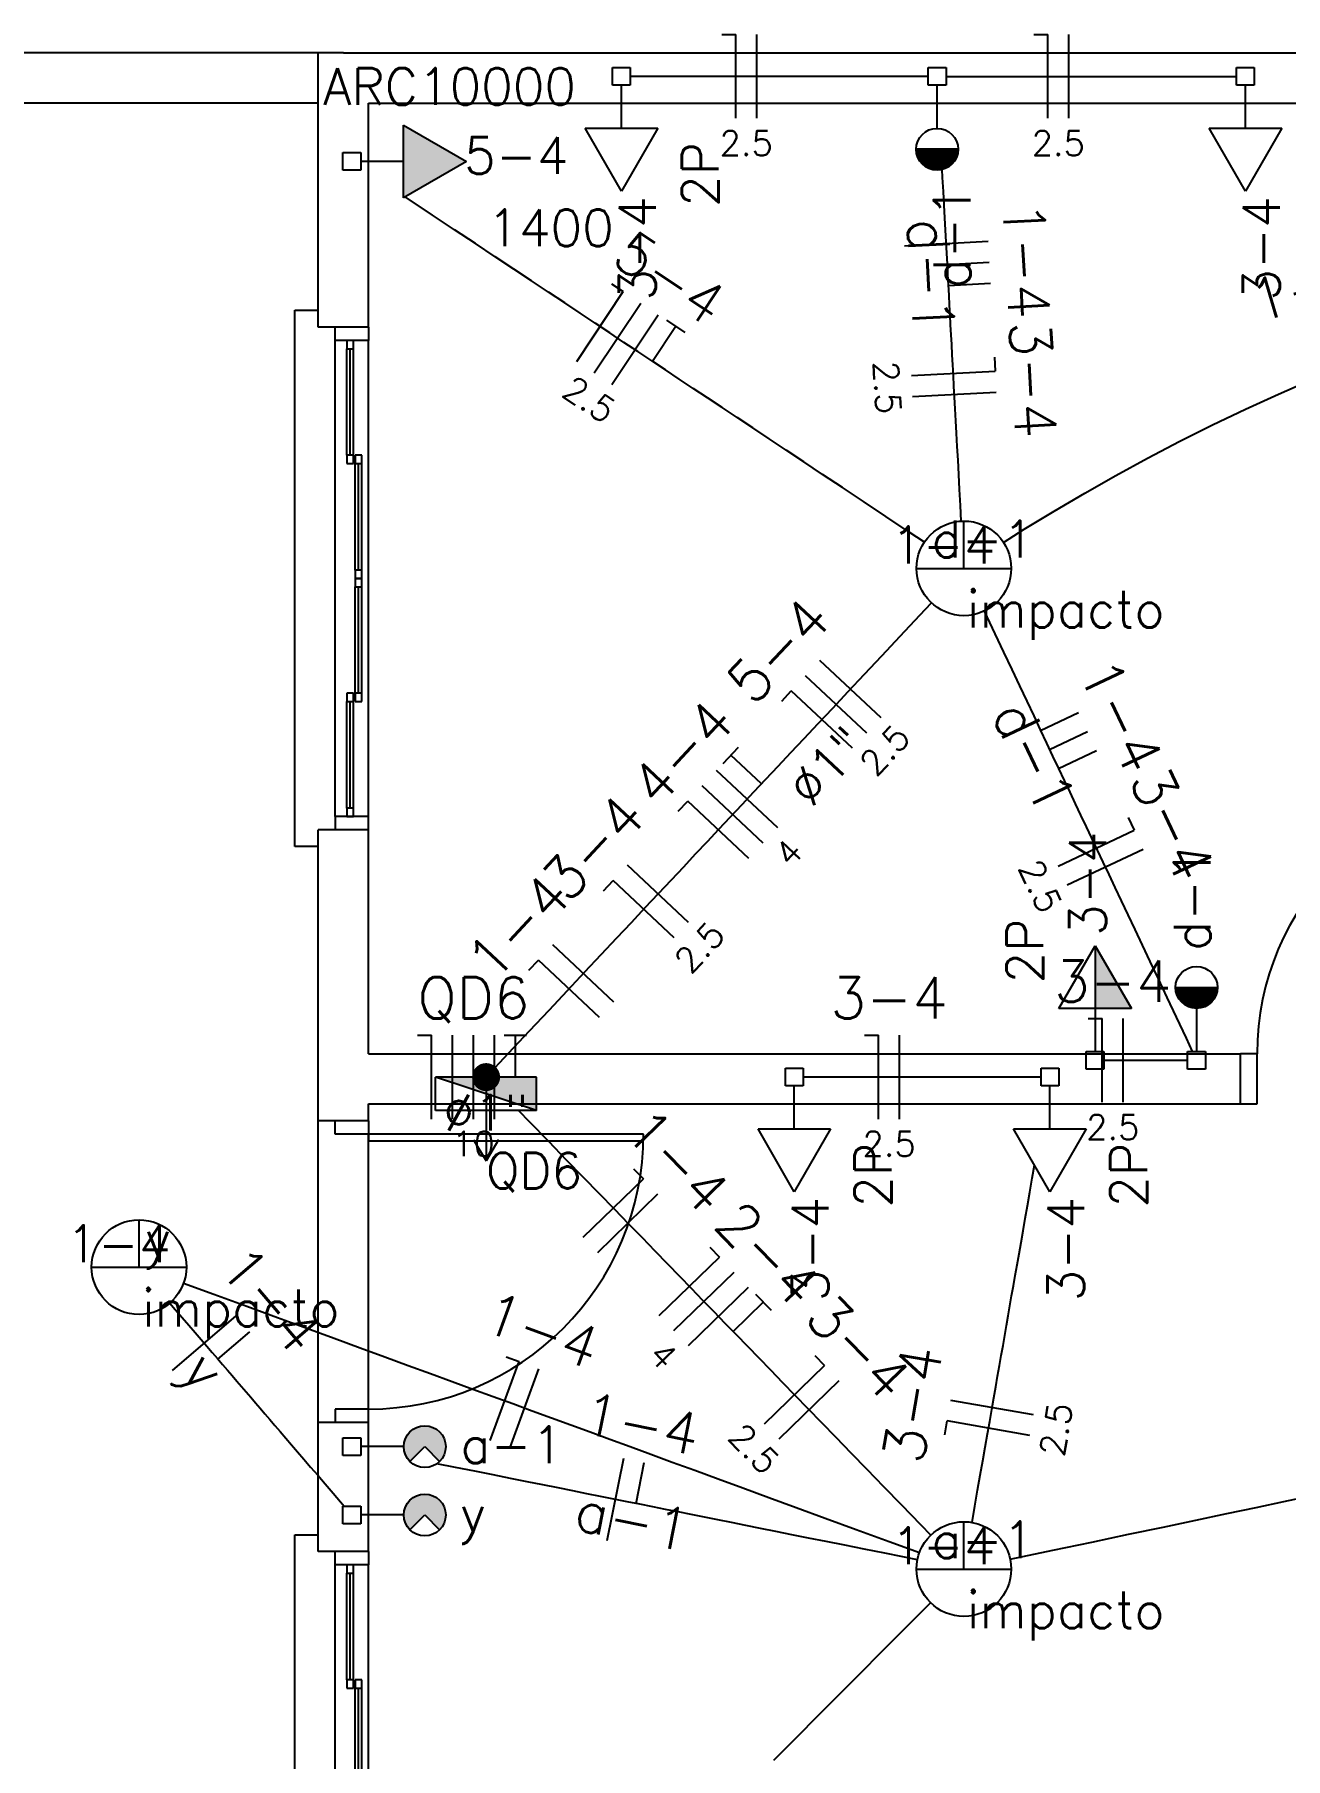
# Model space of a CAD drawing. Extents: x 241 to 398, y 106 to 179.
# Drawn here: x 365.84 to 369.57, y 133.55 to 138.69 of the extents above; entities that cross this region are included whole.
import ezdxf
from ezdxf.enums import TextEntityAlignment as Align

# ---------------------------------------------------------------- set-up
doc = ezdxf.new("R2010")
doc.units = 0
for name, color, linetype in [('ALVVISTA', 8, 'CONTINUOUS'), ('EL-CONDUTOS', 4, 'CONTINUOUS'), ('EL-FIOS', 9, 'CONTINUOUS'), ('EL-PONTOS', 9, 'CONTINUOUS'), ('EL-TEXTOS_CONDUTOS', 7, 'CONTINUOUS'), ('EL-TEXTOS_FIOS', 7, 'CONTINUOUS'), ('EL-TEXTOS_PONTOS', 5, 'CONTINUOUS'), ('P-SIMBOL', 5, 'CONTINUOUS')]:
    doc.layers.add(name, color=color, linetype=linetype)
doc.styles.add('ARIAL', font='romans.shx')

msp = doc.modelspace()

# ---------------------------------------------------------------- hatches: boundary and pattern name
at = {"layer": 'P-SIMBOL'}
for points in [[(366.9441, 138.2011), (367.1316, 138.3094), (366.9441, 138.4176)], [(368.4727, 138.3454), (368.5352, 138.3454), (368.5352, 138.2829), (368.5256, 138.2834), (368.5086, 138.2889), (368.4981, 138.2948), (368.4901, 138.3019), (368.4821, 138.3124), (368.476, 138.3254), (368.4731, 138.3384), (368.4733, 138.3454)], [(368.5977, 138.3454), (368.5352, 138.3454), (368.5352, 138.2829), (368.5449, 138.2834), (368.5619, 138.2889), (368.5724, 138.2948), (368.5804, 138.3019), (368.5884, 138.3124), (368.5945, 138.3254), (368.5974, 138.3384), (368.5972, 138.3454)], [(369.006, 135.7824), (369.006, 135.9699), (369.1143, 135.7824)], [(369.2462, 135.8454), (369.3087, 135.8454), (369.3087, 135.7829), (369.299, 135.7834), (369.2821, 135.7889), (369.2716, 135.7949), (369.2636, 135.8019), (369.2556, 135.8124), (369.2494, 135.8254), (369.2466, 135.8384), (369.2467, 135.8454)], [(369.3712, 135.8454), (369.3087, 135.8454), (369.3087, 135.7829), (369.3184, 135.7834), (369.3353, 135.7889), (369.3458, 135.7949), (369.3538, 135.8019), (369.3618, 135.8124), (369.368, 135.8254), (369.3708, 135.8384), (369.3707, 135.8454)], [(367.3405, 135.478), (367.3405, 135.5779), (367.0396, 135.5779)], [(366.9627, 134.5188), (367.0067, 134.4749), (367.0067, 134.4748), (367.0067, 134.4745), (367.0511, 134.518), (367.0491, 134.5202), (367.0426, 134.5251), (367.0327, 134.531), (367.0247, 134.5344), (367.0146, 134.5362), (367.0002, 134.5364), (366.9862, 134.5334), (366.9752, 134.5288), (366.9626, 134.5186)], [(366.9632, 134.5195), (367.0072, 134.4755), (367.0077, 134.4755), (366.9642, 134.431), (366.9617, 134.433), (366.9566, 134.4395), (366.9512, 134.4495), (366.9476, 134.4575), (366.9456, 134.4675), (366.9456, 134.482), (366.9487, 134.496), (366.9532, 134.507)], [(366.9632, 134.5195), (367.0072, 134.4755), (367.0077, 134.4755), (366.9642, 134.431), (366.9617, 134.433), (366.9566, 134.4395), (366.9512, 134.4495), (366.9476, 134.4575), (366.9456, 134.4675), (366.9456, 134.482), (366.9487, 134.496), (366.9532, 134.507)], [(367.0512, 134.5195), (367.0072, 134.4755), (367.0507, 134.431), (367.0527, 134.433), (367.0576, 134.4395), (367.0637, 134.4495), (367.0667, 134.4575), (367.0686, 134.4675), (367.0686, 134.482), (367.0657, 134.496), (367.0612, 134.507)], [(367.0512, 134.5195), (367.0072, 134.4755), (367.0507, 134.431), (367.0527, 134.433), (367.0576, 134.4395), (367.0637, 134.4495), (367.0667, 134.4575), (367.0686, 134.4675), (367.0686, 134.482), (367.0657, 134.496), (367.0612, 134.507)], [(366.9627, 134.3151), (367.0067, 134.2711), (367.0067, 134.271), (367.0067, 134.2708), (367.0512, 134.3143), (367.0492, 134.3165), (367.0427, 134.3213), (367.0327, 134.3273), (367.0247, 134.3306), (367.0147, 134.3325), (367.0002, 134.3327), (366.9862, 134.3297), (366.9752, 134.325), (366.9627, 134.3149)], [(366.9632, 134.3157), (367.0072, 134.2717), (367.0077, 134.2717), (366.9642, 134.2272), (366.9617, 134.2292), (366.9567, 134.2357), (366.9512, 134.2457), (366.9477, 134.2537), (366.9457, 134.2637), (366.9457, 134.2782), (366.9487, 134.2922), (366.9532, 134.3032)], [(366.9632, 134.3157), (367.0072, 134.2717), (367.0077, 134.2717), (366.9642, 134.2272), (366.9617, 134.2292), (366.9567, 134.2357), (366.9512, 134.2457), (366.9477, 134.2537), (366.9457, 134.2637), (366.9457, 134.2782), (366.9487, 134.2922), (366.9532, 134.3032)], [(367.0512, 134.3157), (367.0072, 134.2717), (367.0507, 134.2272), (367.0527, 134.2292), (367.0577, 134.2357), (367.0637, 134.2457), (367.0667, 134.2537), (367.0687, 134.2637), (367.0687, 134.2782), (367.0657, 134.2922), (367.0612, 134.3032)], [(367.0512, 134.3157), (367.0072, 134.2717), (367.0507, 134.2272), (367.0527, 134.2292), (367.0577, 134.2357), (367.0637, 134.2457), (367.0667, 134.2537), (367.0687, 134.2637), (367.0687, 134.2782), (367.0657, 134.2922), (367.0612, 134.3032)]]:
    msp.add_hatch(color=256, dxfattribs=at).paths.add_polyline_path(points)

# ---------------------------------------------------------------- linework, layer by layer
at = {"layer": 'ALVVISTA'}
for p, q in [((366.7646, 138.6328), (365.4896, 138.6328)), ((366.6896, 137.8153), (366.6896, 138.6328)), ((366.7646, 138.6328), (370.4646, 138.6328)), ((366.6896, 138.4828), (365.4896, 138.4828)), ((366.8396, 138.4828), (370.3896, 138.4828)), ((366.8396, 137.8153), (366.8396, 138.4828)), ((366.6196, 136.2653), (366.6196, 137.8653)), ((366.6196, 137.8653), (366.6896, 137.8653)), ((366.8396, 137.8153), (366.6896, 137.8153)), ((366.7396, 137.7753), (366.7396, 137.8153)), ((366.7396, 136.3553), (366.7396, 137.7753)), ((366.8396, 137.7753), (366.7396, 137.7753)), ((366.7746, 137.7753), (366.7746, 137.7503)), ((366.7946, 137.7753), (366.7746, 137.7753)), ((366.7946, 137.7503), (366.7946, 137.7753)), ((366.8396, 137.8153), (366.8396, 137.7753)), ((366.8396, 136.3553), (366.8396, 137.7753)), ((366.7746, 137.4328), (366.7746, 137.7503)), ((366.7746, 137.7503), (366.7946, 137.7503)), ((366.7846, 137.4328), (366.7846, 137.7503)), ((366.7946, 137.4328), (366.7946, 137.7503)), ((366.7946, 137.4328), (366.7746, 137.4328)), ((366.7746, 137.4328), (366.7746, 137.4078)), ((366.7946, 137.4078), (366.7946, 137.4328)), ((366.7996, 137.4328), (366.7996, 137.4078)), ((366.8196, 137.4328), (366.7996, 137.4328)), ((366.8196, 137.4078), (366.8196, 137.4328)), ((366.7746, 137.4078), (366.7946, 137.4078)), ((366.7996, 137.0903), (366.7996, 137.4078)), ((366.7996, 137.4078), (366.8196, 137.4078)), ((366.8096, 137.0903), (366.8096, 137.4078)), ((366.8196, 137.0903), (366.8196, 137.4078)), ((366.8196, 137.0903), (366.7996, 137.0903)), ((366.7996, 137.0903), (366.7996, 137.0653)), ((366.7996, 137.0653), (366.7996, 137.0403)), ((366.8196, 137.0653), (366.7996, 137.0653)), ((366.7996, 137.0653), (366.8196, 137.0653)), ((366.8196, 137.0653), (366.8196, 137.0903)), ((366.8196, 137.0403), (366.8196, 137.0653)), ((366.7996, 136.7228), (366.7996, 137.0403)), ((366.7996, 137.0403), (366.8196, 137.0403)), ((366.8096, 136.7228), (366.8096, 137.0403)), ((366.8196, 136.7228), (366.8196, 137.0403)), ((366.7746, 136.7228), (366.7746, 136.6978)), ((366.7946, 136.7228), (366.7746, 136.7228)), ((366.7746, 136.3803), (366.7746, 136.6978)), ((366.7746, 136.6978), (366.7946, 136.6978)), ((366.7846, 136.3803), (366.7846, 136.6978)), ((366.7946, 136.6978), (366.7946, 136.7228)), ((366.7946, 136.3803), (366.7946, 136.6978)), ((366.8196, 136.7228), (366.7996, 136.7228)), ((366.7996, 136.7228), (366.7996, 136.6978)), ((366.7996, 136.6978), (366.8196, 136.6978)), ((366.8196, 136.6978), (366.8196, 136.7228)), ((366.8396, 136.3553), (366.7396, 136.3553)), ((366.7396, 136.3553), (366.7396, 136.3153)), ((366.7946, 136.3803), (366.7746, 136.3803)), ((366.7746, 136.3803), (366.7746, 136.3553)), ((366.7746, 136.3553), (366.7946, 136.3553)), ((366.7946, 136.3553), (366.7946, 136.3803)), ((366.8396, 136.3153), (366.8396, 136.3553)), ((366.6896, 135.5728), (366.6896, 136.3153)), ((366.8396, 136.3153), (366.6896, 136.3153)), ((366.8396, 135.6478), (366.8396, 136.3153)), ((366.6896, 136.2653), (366.6196, 136.2653)), ((366.8396, 135.6478), (369.4396, 135.6478)), ((369.4396, 135.4978), (369.4396, 135.6478)), ((369.4896, 135.6478), (369.4396, 135.6478)), ((369.4896, 135.4978), (369.4896, 135.6478)), ((366.6896, 135.4478), (366.6896, 135.5728)), ((366.8396, 135.4978), (369.4396, 135.4978)), ((366.8396, 135.4478), (366.8396, 135.4978)), ((369.4396, 135.4978), (369.4896, 135.4978)), ((366.6896, 134.5478), (366.6896, 135.4478)), ((366.8396, 135.4478), (366.6896, 135.4478)), ((366.6896, 135.4478), (366.6896, 135.4478)), ((366.7396, 135.4078), (366.7396, 135.4478)), ((366.8396, 135.4078), (366.7396, 135.4078)), ((366.8396, 135.4478), (366.8396, 135.4078)), ((367.6596, 135.4078), (366.8396, 135.4078)), ((366.8396, 134.5878), (366.8396, 135.4078)), ((366.8396, 135.4078), (366.8396, 135.3878)), ((367.6596, 135.3878), (367.6596, 135.4078)), ((366.8396, 135.3878), (367.6596, 135.3878)), ((366.8396, 134.5878), (366.7396, 134.5878)), ((366.7396, 134.5878), (366.7396, 134.5478)), ((366.8396, 134.5478), (366.8396, 134.5878)), ((366.6896, 134.1628), (366.6896, 134.5478)), ((366.8396, 134.5478), (366.6896, 134.5478)), ((366.6896, 134.5478), (366.6896, 134.5478)), ((366.8396, 134.1628), (366.8396, 134.5478)), ((366.6196, 132.6128), (366.6196, 134.2128)), ((366.6196, 134.2128), (366.6896, 134.2128)), ((366.8396, 134.1628), (366.6896, 134.1628)), ((366.7396, 134.1228), (366.7396, 134.1628)), ((366.7396, 132.7028), (366.7396, 134.1228)), ((366.8396, 134.1228), (366.7396, 134.1228)), ((366.7746, 134.1228), (366.7746, 134.0978)), ((366.7946, 134.1228), (366.7746, 134.1228)), ((366.7946, 134.0978), (366.7946, 134.1228)), ((366.8396, 134.1628), (366.8396, 134.1228)), ((366.8396, 132.7028), (366.8396, 134.1228)), ((366.7746, 133.7803), (366.7746, 134.0978)), ((366.7746, 134.0978), (366.7946, 134.0978)), ((366.7846, 133.7803), (366.7846, 134.0978)), ((366.7946, 133.7803), (366.7946, 134.0978)), ((366.7946, 133.7803), (366.7746, 133.7803)), ((366.7746, 133.7803), (366.7746, 133.7553)), ((366.7946, 133.7553), (366.7946, 133.7803)), ((366.7996, 133.7803), (366.7996, 133.7553)), ((366.8196, 133.7803), (366.7996, 133.7803)), ((366.8196, 133.7553), (366.8196, 133.7803)), ((366.7746, 133.7553), (366.7946, 133.7553)), ((366.7996, 133.4378), (366.7996, 133.7553)), ((366.7996, 133.7553), (366.8196, 133.7553)), ((366.8096, 133.4378), (366.8096, 133.7553)), ((366.8196, 133.4378), (366.8196, 133.7553))]:
    msp.add_line(p, q, dxfattribs=at)
for centre, radius, start, end in [((370.2896, 135.6478), 0.8, 90, 180), ((366.8396, 135.4078), 0.82, 270, 0)]:
    msp.add_arc(centre, radius, start, end, dxfattribs=at)
at = {"layer": 'EL-CONDUTOS'}
for p, q in [((367.19, 135.5779), (367.19, 135.3279)), ((367.19, 135.5779), (367.19, 135.5779)), ((367.1525, 135.3904), (367.19, 135.3279)), ((367.2275, 135.3904), (367.19, 135.3279))]:
    msp.add_line(p, q, dxfattribs=at)
at = {"layer": 'EL-CONDUTOS', "linetype": 'Continuous'}
for points in [[(368.5087, 138.5629), (368.4498, 138.5629), (368.4123, 138.5629), (368.3771, 138.5629), (368.3438, 138.5629), (368.3125, 138.5629), (368.2828, 138.5629), (368.2547, 138.5629), (368.2279, 138.5629), (368.2024, 138.5629), (368.1778, 138.5629), (368.1541, 138.5629), (368.1311, 138.5629), (368.1086, 138.5629), (368.0864, 138.5629), (368.0644, 138.5629), (368.0424, 138.5629), (368.0203, 138.5629), (367.9977, 138.5629), (367.9747, 138.5629), (367.951, 138.5629), (367.9265, 138.5629), (367.9009, 138.5629), (367.8741, 138.5629), (367.846, 138.5629), (367.8164, 138.5629), (367.785, 138.5629), (367.7518, 138.5629), (367.7165, 138.5629), (367.679, 138.5629), (367.6201, 138.5629)], [(368.5617, 138.5629), (368.6186, 138.5629), (368.6552, 138.5629), (368.6896, 138.5629), (368.7221, 138.5629), (368.7527, 138.5629), (368.7816, 138.5629), (368.8091, 138.5629), (368.8352, 138.5629), (368.8602, 138.5629), (368.8841, 138.5629), (368.9073, 138.5629), (368.9297, 138.5629), (368.9517, 138.5629), (368.9734, 138.5629), (368.9948, 138.5629), (369.0163, 138.5629), (369.0379, 138.5629), (369.0599, 138.5629), (369.0824, 138.5629), (369.1055, 138.5629), (369.1295, 138.5629), (369.1545, 138.5629), (369.1806, 138.5629), (369.208, 138.5629), (369.237, 138.5629), (369.2676, 138.5629), (369.3, 138.5629), (369.3345, 138.5629), (369.3711, 138.5629), (369.4279, 138.5629)], [(368.6073, 137.2364), (368.6047, 137.2829), (368.6021, 137.3304), (368.5997, 137.3755), (368.5974, 137.4185), (368.5951, 137.4593), (368.593, 137.4984), (368.591, 137.5357), (368.589, 137.5714), (368.5872, 137.6058), (368.5854, 137.6389), (368.5836, 137.6711), (368.5819, 137.7023), (368.5803, 137.7328), (368.5786, 137.7628), (368.577, 137.7924), (368.5754, 137.8218), (368.5738, 137.8512), (368.5722, 137.8807), (368.5706, 137.9105), (368.569, 137.9407), (368.5673, 137.9716), (368.5656, 138.0032), (368.5638, 138.0358), (368.562, 138.0696), (368.5601, 138.1046), (368.5581, 138.1411), (368.556, 138.1792), (368.5539, 138.2192), (368.5516, 138.261), (368.5502, 138.2847)], [(368.4973, 137.1736), (368.452, 137.2037), (368.3817, 137.2505), (368.3155, 137.2946), (368.2529, 137.3362), (368.1937, 137.3755), (368.1377, 137.4128), (368.0845, 137.4482), (368.0338, 137.4819), (367.9854, 137.5141), (367.9389, 137.545), (367.894, 137.5749), (367.8505, 137.6038), (367.808, 137.632), (367.7663, 137.6598), (367.7251, 137.6872), (367.684, 137.7145), (367.6428, 137.7419), (367.6011, 137.7696), (367.5588, 137.7978), (367.5154, 137.8267), (367.4707, 137.8564), (367.4244, 137.8872), (367.3762, 137.9193), (367.3258, 137.9528), (367.2729, 137.988), (367.2172, 138.025), (367.1584, 138.0641), (367.0962, 138.1055), (367.0303, 138.1493), (366.9486, 138.2037)], [(368.7332, 137.1726), (368.7951, 137.212), (368.8842, 137.2664), (368.9753, 137.32), (369.0683, 137.3727), (369.1629, 137.4242), (369.2589, 137.4744), (369.3561, 137.5232), (369.4543, 137.5702), (369.5532, 137.6154), (369.6527, 137.6585)], [(367.1901, 135.5779), (367.2567, 135.6489), (367.3193, 135.7155), (367.3779, 135.778), (367.433, 135.8367), (367.4848, 135.8919), (367.5336, 135.9439), (367.5797, 135.9929), (367.6233, 136.0394), (367.6648, 136.0836), (367.7045, 136.1258), (367.7425, 136.1663), (367.7793, 136.2055), (367.815, 136.2435), (367.85, 136.2809), (367.8846, 136.3177), (367.9191, 136.3544), (367.9537, 136.3912), (367.9887, 136.4285), (368.0244, 136.4665), (368.0611, 136.5056), (368.0991, 136.5461), (368.1387, 136.5882), (368.1801, 136.6323), (368.2237, 136.6787), (368.2696, 136.7277), (368.3183, 136.7796), (368.37, 136.8346), (368.425, 136.8932), (368.4836, 136.9555), (368.5182, 136.9924)], [(368.6753, 136.9677), (368.7074, 136.8998), (368.7333, 136.8451), (368.7576, 136.7935), (368.7806, 136.7449), (368.8024, 136.6988), (368.8231, 136.6552), (368.8427, 136.6136), (368.8615, 136.5739), (368.8795, 136.5357), (368.897, 136.4989), (368.9139, 136.4631), (368.9305, 136.428), (368.9468, 136.3935), (368.963, 136.3592), (368.9792, 136.3249), (368.9955, 136.2903), (369.0122, 136.2552), (369.0291, 136.2193), (369.0467, 136.1823), (369.0648, 136.1439), (369.0837, 136.1039), (369.1035, 136.062), (369.1243, 136.0181), (369.1462, 135.9717), (369.1694, 135.9226), (369.194, 135.8706), (369.2201, 135.8154), (369.2478, 135.7567), (369.2773, 135.6943), (369.2961, 135.6544)], [(369.2822, 135.6279), (369.2692, 135.6279), (369.2587, 135.6279), (369.2487, 135.6279), (369.2393, 135.6279), (369.2303, 135.6279), (369.2218, 135.6279), (369.2136, 135.6279), (369.2058, 135.6279), (369.1983, 135.6279), (369.1911, 135.6279), (369.1841, 135.6279), (369.1773, 135.6279), (369.1706, 135.6279), (369.164, 135.6279), (369.1574, 135.6279), (369.1508, 135.6279), (369.1442, 135.6279), (369.1375, 135.6279), (369.1307, 135.6279), (369.1237, 135.6279), (369.1165, 135.6279), (369.109, 135.6279), (369.1012, 135.6279), (369.0931, 135.6279), (369.0845, 135.6279), (369.0755, 135.6279), (369.0661, 135.6279), (369.0561, 135.6279), (369.0455, 135.6279), (369.0325, 135.6279)], [(368.845, 135.5779), (368.8024, 135.5779), (368.7721, 135.5779), (368.7435, 135.5779), (368.7166, 135.5779), (368.6912, 135.5779), (368.6672, 135.5779), (368.6445, 135.5779), (368.6228, 135.5779), (368.6021, 135.5779), (368.5822, 135.5779), (368.563, 135.5779), (368.5444, 135.5779), (368.5262, 135.5779), (368.5082, 135.5779), (368.4904, 135.5779), (368.4726, 135.5779), (368.4547, 135.5779), (368.4364, 135.5779), (368.4178, 135.5779), (368.3986, 135.5779), (368.3787, 135.5779), (368.358, 135.5779), (368.3364, 135.5779), (368.3136, 135.5779), (368.2896, 135.5779), (368.2642, 135.5779), (368.2373, 135.5779), (368.2087, 135.5779), (368.1784, 135.5779), (368.1357, 135.5779)], [(367.2871, 135.478), (367.3193, 135.4448), (367.376, 135.3864), (367.4293, 135.3314), (367.4796, 135.2796), (367.5271, 135.2308), (367.5719, 135.1845), (367.6145, 135.1407), (367.655, 135.099), (367.6937, 135.0592), (367.7308, 135.0209), (367.7667, 134.984), (367.8015, 134.9481), (367.8356, 134.913), (367.8691, 134.8785), (367.9024, 134.8442), (367.9357, 134.8099), (367.9693, 134.7753), (368.0033, 134.7403), (368.0382, 134.7044), (368.074, 134.6674), (368.1112, 134.6292), (368.1499, 134.5893), (368.1904, 134.5476), (368.233, 134.5038), (368.2778, 134.4576), (368.3253, 134.4087), (368.3756, 134.3569), (368.429, 134.3019), (368.4857, 134.2435), (368.5165, 134.2117)], [(368.6393, 134.2495), (368.6477, 134.2979), (368.656, 134.3454), (368.6639, 134.3905), (368.6714, 134.4335), (368.6786, 134.4743), (368.6854, 134.5134), (368.6919, 134.5507), (368.6982, 134.5864), (368.7042, 134.6208), (368.71, 134.6539), (368.7156, 134.6861), (368.721, 134.7173), (368.7264, 134.7478), (368.7316, 134.7778), (368.7368, 134.8074), (368.7419, 134.8368), (368.7471, 134.8662), (368.7522, 134.8957), (368.7574, 134.9255), (368.7627, 134.9557), (368.7681, 134.9866), (368.7737, 135.0182), (368.7794, 135.0508), (368.7853, 135.0846), (368.7914, 135.1196), (368.7978, 135.1561), (368.8044, 135.1942), (368.8114, 135.2342), (368.8187, 135.276), (368.8257, 135.3153)], [(368.4823, 134.159), (368.3918, 134.1921), (368.2939, 134.2279), (368.2017, 134.2617), (368.1149, 134.2934), (368.033, 134.3234), (367.9556, 134.3518), (367.8821, 134.3787), (367.8122, 134.4043), (367.7454, 134.4287), (367.6812, 134.4522), (367.6193, 134.4749), (367.5592, 134.4969), (367.5004, 134.5184), (367.4424, 134.5397), (367.385, 134.5607), (367.3275, 134.5817), (367.2696, 134.6029), (367.2108, 134.6245), (367.1506, 134.6465), (367.0887, 134.6692), (367.0246, 134.6926), (366.9578, 134.7171), (366.8879, 134.7427), (366.8144, 134.7696), (366.7369, 134.798), (366.655, 134.828), (366.5682, 134.8597), (366.4761, 134.8935), (366.3781, 134.9293), (366.2876, 134.9624)], [(366.2471, 134.9039), (366.2633, 134.8849), (366.284, 134.8608), (366.3037, 134.8379), (366.3223, 134.8161), (366.3401, 134.7954), (366.3571, 134.7757), (366.3733, 134.7568), (366.3889, 134.7386), (366.404, 134.721), (366.4186, 134.704), (366.4328, 134.6874), (366.4468, 134.6711), (366.4607, 134.655), (366.4744, 134.6389), (366.4882, 134.6229), (366.5021, 134.6067), (366.5162, 134.5903), (366.5305, 134.5736), (366.5453, 134.5564), (366.5605, 134.5387), (366.5763, 134.5203), (366.5927, 134.5011), (366.6099, 134.4811), (366.628, 134.4601), (366.6469, 134.438), (366.6669, 134.4148), (366.688, 134.3902), (366.7103, 134.3642), (366.7339, 134.3367), (366.7668, 134.2983)], [(368.4764, 134.1381), (368.3792, 134.1575), (368.3178, 134.1698), (368.2597, 134.1815), (368.2044, 134.1925), (368.1519, 134.203), (368.1019, 134.213), (368.0542, 134.2226), (368.0084, 134.2317), (367.9645, 134.2405), (367.9221, 134.249), (367.881, 134.2572), (367.841, 134.2652), (367.8018, 134.2731), (367.7632, 134.2808), (367.7251, 134.2884), (367.687, 134.296), (367.6489, 134.3037), (367.6104, 134.3114), (367.5714, 134.3192), (367.5316, 134.3271), (367.4907, 134.3353), (367.4486, 134.3437), (367.405, 134.3525), (367.3596, 134.3615), (367.3123, 134.371), (367.2628, 134.3809), (367.2108, 134.3913), (367.1561, 134.4023), (367.0986, 134.4138), (367.0436, 134.4248)], [(368.7531, 134.1395), (368.8803, 134.1664), (368.9967, 134.191), (369.1063, 134.2141), (369.2095, 134.2359), (369.3069, 134.2565), (369.399, 134.2759), (369.4864, 134.2944), (369.5695, 134.3119), (369.649, 134.3287)], [(368.048, 133.5401), (368.0869, 133.5792), (368.1274, 133.6199), (368.1698, 133.6626), (368.2144, 133.7075), (368.2615, 133.7548), (368.3114, 133.805), (368.3643, 133.8582), (368.4206, 133.9148), (368.4805, 133.9751), (368.5153, 134.0102)]]:
    msp.add_lwpolyline(points, dxfattribs=at)
at = {"layer": 'EL-CONDUTOS', "const_width": 0.0417}
msp.add_lwpolyline([(367.1692, 135.5779, 1), (367.2109, 135.5779, 1)], format="xyb", close=True, dxfattribs=at)
at = {"layer": 'EL-FIOS'}
for p, q in [((367.893, 138.6879), (367.9347, 138.6879)), ((367.9347, 138.4379), (367.9347, 138.6879)), ((367.9972, 138.4379), (367.9972, 138.6879)), ((368.8234, 138.6879), (368.8651, 138.6879)), ((368.8651, 138.4379), (368.8651, 138.6879)), ((368.9276, 138.4379), (368.9276, 138.6879)), ((368.4375, 138.0576), (368.6871, 138.0711)), ((368.5657, 138.0019), (368.6905, 138.0087)), ((367.5645, 137.9441), (367.5992, 137.9211)), ((368.5691, 137.9395), (368.6939, 137.9463)), ((367.4607, 137.7129), (367.5992, 137.9211)), ((367.5128, 137.6783), (367.6512, 137.8865)), ((367.5648, 137.6437), (367.7033, 137.8518)), ((367.7276, 137.8357), (367.7831, 137.7988)), ((367.6861, 137.7131), (367.7553, 137.8172)), ((368.7059, 137.7254), (368.7081, 137.6838)), ((368.4585, 137.6702), (368.7081, 137.6838)), ((368.4619, 137.6078), (368.7115, 137.6214)), ((368.3679, 136.6497), (368.1857, 136.8209)), ((368.3251, 136.6042), (368.1429, 136.7753)), ((368.0716, 136.6994), (368.1001, 136.7298)), ((368.2823, 136.5586), (368.1001, 136.7298)), ((368.8436, 136.6118), (368.9566, 136.6652)), ((368.8703, 136.5552), (368.9833, 136.6087)), ((367.8973, 136.5138), (367.943, 136.5624)), ((368.0113, 136.4525), (367.9201, 136.5381)), ((368.897, 136.4987), (369.01, 136.5522)), ((368.0596, 136.3214), (367.8774, 136.4925)), ((368.0168, 136.2758), (367.8346, 136.447)), ((367.7633, 136.371), (367.7918, 136.4014)), ((367.974, 136.2303), (367.7918, 136.4014)), ((369.1046, 136.3522), (369.1224, 136.3145)), ((368.8963, 136.2076), (369.1224, 136.3145)), ((368.9231, 136.1511), (369.1491, 136.258)), ((367.7941, 136.0386), (367.6118, 136.2097)), ((367.5405, 136.1338), (367.569, 136.1642)), ((367.7513, 135.9931), (367.569, 136.1642)), ((367.5713, 135.8014), (367.3891, 135.9725)), ((367.3178, 135.8966), (367.3463, 135.927)), ((367.5286, 135.7558), (367.3463, 135.927)), ((368.986, 135.7529), (369.0277, 135.7529)), ((369.0277, 135.5029), (369.0277, 135.7529)), ((369.0902, 135.5029), (369.0902, 135.7529)), ((366.9859, 135.7029), (367.0275, 135.7029)), ((367.0275, 135.4529), (367.0275, 135.7029)), ((367.09, 135.4529), (367.09, 135.7029)), ((367.1525, 135.4529), (367.1525, 135.7029)), ((367.215, 135.4529), (367.215, 135.7029)), ((367.2442, 135.7029), (367.3109, 135.7029)), ((367.2775, 135.5779), (367.2775, 135.7029)), ((368.319, 135.7029), (368.3607, 135.7029)), ((368.3607, 135.4529), (368.3607, 135.7029)), ((368.4232, 135.4529), (368.4232, 135.7029)), ((367.6301, 135.3041), (367.6591, 135.2742)), ((367.4798, 135.1), (367.6591, 135.2742)), ((367.5233, 135.0552), (367.7027, 135.2293)), ((367.8568, 135.0706), (367.8858, 135.0407)), ((367.7065, 134.8666), (367.8858, 135.0407)), ((367.75, 134.8217), (367.9294, 134.9959)), ((367.7935, 134.7769), (367.9729, 134.951)), ((367.9268, 134.8191), (368.0164, 134.9062)), ((367.9932, 134.9301), (368.0397, 134.8823)), ((366.2547, 134.703), (366.4444, 134.8659)), ((366.3903, 134.737), (366.4851, 134.8184)), ((367.2496, 134.7434), (367.2887, 134.7291)), ((368.1706, 134.7475), (368.1996, 134.7176)), ((367.2027, 134.4943), (367.2887, 134.7291)), ((367.2614, 134.4728), (367.3474, 134.7076)), ((368.0202, 134.5434), (368.1996, 134.7176)), ((368.0638, 134.4986), (368.2431, 134.6727)), ((368.8223, 134.5707), (368.576, 134.6137)), ((368.5581, 134.5111), (368.5653, 134.5522)), ((368.8115, 134.5091), (368.5653, 134.5522)), ((367.5513, 134.1957), (367.6004, 134.4409)), ((367.6372, 134.306), (367.6617, 134.4286))]:
    msp.add_line(p, q, dxfattribs=at)
at = {"layer": 'EL-PONTOS', "linetype": 'Continuous'}
msp.add_circle((367.19, 135.5779), 0.025, dxfattribs=at)
at = {"layer": 'P-SIMBOL'}
for p, q in [((367.5671, 138.5364), (367.5671, 138.5894)), ((367.5671, 138.5894), (367.6201, 138.5894)), ((367.6201, 138.5894), (367.6201, 138.5364)), ((368.5087, 138.5894), (368.5617, 138.5894)), ((368.5087, 138.5364), (368.5087, 138.5894)), ((368.5617, 138.5894), (368.5617, 138.5364)), ((369.4279, 138.5364), (369.4279, 138.5894)), ((369.4279, 138.5894), (369.4809, 138.5894)), ((369.4809, 138.5894), (369.4809, 138.5364)), ((367.6201, 138.5364), (367.5671, 138.5364)), ((367.5936, 138.4084), (367.5936, 138.5364)), ((368.5617, 138.5364), (368.5087, 138.5364)), ((368.5352, 138.4079), (368.5352, 138.5364)), ((369.4809, 138.5364), (369.4279, 138.5364)), ((369.4544, 138.4084), (369.4544, 138.5364)), ((366.9441, 138.2011), (366.9441, 138.4176)), ((366.9441, 138.4176), (367.1316, 138.3094)), ((367.4854, 138.4084), (367.7019, 138.4084)), ((367.5936, 138.2209), (367.4854, 138.4084)), ((367.7019, 138.4084), (367.5936, 138.2209)), ((369.3462, 138.4084), (369.5627, 138.4084)), ((369.4544, 138.2209), (369.3462, 138.4084)), ((369.5627, 138.4084), (369.4544, 138.2209)), ((366.7631, 138.3359), (366.8161, 138.3359)), ((366.7631, 138.2829), (366.7631, 138.3359)), ((366.8161, 138.3359), (366.8161, 138.2829)), ((368.5977, 138.3454), (368.4727, 138.3454)), ((366.9441, 138.3094), (366.8161, 138.3094)), ((367.1316, 138.3094), (366.9441, 138.2011)), ((366.8161, 138.2829), (366.7631, 138.2829)), ((368.6149, 137.0954), (368.6149, 137.2366)), ((368.4737, 137.0954), (368.7562, 137.0954)), ((368.8978, 135.7824), (369.006, 135.9699)), ((369.006, 135.9699), (369.1143, 135.7824)), ((369.006, 135.9699), (369.006, 135.7824)), ((369.2462, 135.8454), (369.3712, 135.8454)), ((369.1143, 135.7824), (368.8978, 135.7824)), ((369.006, 135.7824), (369.006, 135.6544)), ((369.3087, 135.7829), (369.3087, 135.6544)), ((368.9795, 135.6014), (368.9795, 135.6544)), ((368.9795, 135.6544), (369.0325, 135.6544)), ((369.0325, 135.6544), (369.0325, 135.6014)), ((369.2822, 135.6014), (369.2822, 135.6544)), ((369.2822, 135.6544), (369.3352, 135.6544)), ((369.3352, 135.6544), (369.3352, 135.6014)), ((367.3405, 135.478), (367.0396, 135.5779)), ((367.3405, 135.5779), (367.0396, 135.5779)), ((367.0396, 135.478), (367.0396, 135.5779)), ((367.3405, 135.478), (367.3405, 135.5779)), ((368.0827, 135.5514), (368.0827, 135.6044)), ((368.0827, 135.6044), (368.1357, 135.6044)), ((368.1357, 135.6044), (368.1357, 135.5514)), ((368.845, 135.5514), (368.845, 135.6044)), ((368.845, 135.6044), (368.898, 135.6044)), ((368.898, 135.6044), (368.898, 135.5514)), ((369.0325, 135.6014), (368.9795, 135.6014)), ((369.3352, 135.6014), (369.2822, 135.6014)), ((368.1357, 135.5514), (368.0827, 135.5514)), ((368.1092, 135.4234), (368.1092, 135.5514)), ((368.898, 135.5514), (368.845, 135.5514)), ((368.8715, 135.4234), (368.8715, 135.5514)), ((367.3405, 135.478), (367.0396, 135.478)), ((368.001, 135.4234), (368.2175, 135.4234)), ((368.1092, 135.2359), (368.001, 135.4234)), ((368.2175, 135.4234), (368.1092, 135.2359)), ((368.7633, 135.4234), (368.9798, 135.4234)), ((368.8715, 135.2359), (368.7633, 135.4234)), ((368.9798, 135.4234), (368.8715, 135.2359)), ((366.155, 135.011), (366.155, 135.1523)), ((366.0138, 135.011), (366.2963, 135.011)), ((366.7631, 134.5021), (366.8161, 134.5021)), ((366.7631, 134.4491), (366.7631, 134.5021)), ((366.8161, 134.5021), (366.8161, 134.4491)), ((366.8161, 134.4491), (366.7631, 134.4491)), ((366.9447, 134.4756), (366.8161, 134.4756)), ((366.9626, 134.4314), (367.0072, 134.4756)), ((367.0072, 134.4756), (367.0511, 134.4314)), ((366.7631, 134.2983), (366.8162, 134.2983)), ((366.7631, 134.2453), (366.7631, 134.2983)), ((366.8162, 134.2983), (366.8162, 134.2453)), ((366.8162, 134.2453), (366.7631, 134.2453)), ((366.9447, 134.2718), (366.8162, 134.2718)), ((366.9627, 134.2276), (367.0072, 134.2718)), ((367.0072, 134.2718), (367.0512, 134.2276)), ((368.6149, 134.1104), (368.6149, 134.2516)), ((368.4737, 134.1104), (368.7562, 134.1104))]:
    msp.add_line(p, q, dxfattribs=at)
for centre, radius in [((368.5352, 138.3454), 0.0625), ((368.6149, 137.0954), 0.1412), ((369.3087, 135.8454), 0.0625), ((366.155, 135.011), 0.1412), ((367.0072, 134.4756), 0.0625), ((367.0072, 134.2718), 0.0625), ((368.6149, 134.1104), 0.1412)]:
    msp.add_circle(centre, radius, dxfattribs=at)

# ---------------------------------------------------------------- texts
at = {"layer": 'EL-TEXTOS_CONDUTOS', "style": 'ARIAL'}
msp.add_text('%%c1"', height=0.1059, rotation=46.7999, dxfattribs=at).set_placement((368.2455, 136.47), align=Align.CENTER)
msp.add_text('%%c1"', height=0.1059, dxfattribs=at).set_placement((367.19, 135.419), align=Align.CENTER)
at = {"layer": 'EL-TEXTOS_FIOS', "style": 'ARIAL'}
for s, height, p in [('2.5', 0.07413, (367.9659, 138.3267)), ('2.5', 0.07413, (368.8964, 138.3267)), ('3-4', 0.12355, (369.0589, 135.8023)), ('QD6', 0.12355, (367.1525, 135.7523)), ('3-4', 0.12355, (368.3919, 135.7523)), ('2.5', 0.07413, (369.0589, 135.3917)), ('10', 0.07413, (367.1525, 135.3417)), ('2.5', 0.07413, (368.3919, 135.3417))]:
    msp.add_text(s, height=height, dxfattribs=at).set_placement(p, align=Align.CENTER)
for s, height, rotation, p in [('1-4', 0.12355, 273.109, (368.7398, 138.0114)), ('5-4', 0.12355, 326.372, (367.7046, 137.9103)), ('d-1', 0.12355, 273.109, (368.4549, 137.9646)), ('1-4', 0.12355, 16.217, (369.6592, 137.8762)), ('3-4', 0.12355, 273.109, (368.7592, 137.6553)), ('2.5', 0.07413, 273.109, (368.3492, 137.633)), ('2.5', 0.07413, 326.372, (367.4772, 137.5684)), ('5-4', 0.12355, 46.803, (368.1068, 136.8091)), ('1-4', 0.12355, 295.303, (369.028, 136.6298)), ('4-4', 0.12355, 46.803, (367.8199, 136.5036)), ('d-1', 0.12355, 295.303, (368.7684, 136.5071)), ('2.5', 0.07413, 46.803, (368.4062, 136.5281)), ('3-4', 0.12355, 295.303, (369.1804, 136.3074)), ('3-4', 0.12355, 46.803, (367.5544, 136.2208)), ('4', 0.0741, 46.803, (368.1193, 136.2225)), ('2.5', 0.07413, 295.303, (368.8092, 136.1319)), ('1-4', 0.12355, 46.803, (367.3317, 135.9836)), ('2.5', 0.07413, 46.803, (367.8537, 135.9397)), ('1-4', 0.12355, 314.156, (367.7164, 135.2862)), ('2-4', 0.12355, 314.156, (367.9866, 135.0079)), ('1-4', 0.12355, 310.646, (366.5022, 134.8743)), ('1-4', 0.12355, 339.891, (367.335, 134.7647)), ('3-4', 0.12355, 314.156, (368.2568, 134.7296)), ('y', 0.1235, 310.646, (366.3048, 134.6636)), ('4', 0.0741, 314.156, (367.692, 134.7219)), ('3-4', 0.12355, 80.082, (368.522, 134.5915)), ('1-4', 0.12355, 348.686, (367.6407, 134.4832)), ('2.5', 0.07413, 80.082, (368.9264, 134.5207)), ('2.5', 0.07413, 314.156, (367.9622, 134.4436)), ('a-1', 0.12355, 348.686, (367.6151, 134.1956))]:
    msp.add_text(s, height=height, rotation=rotation, dxfattribs=at).set_placement(p, align=Align.CENTER)
at = {"layer": 'EL-TEXTOS_PONTOS', "style": 'ARIAL'}
for s, p in [('ARC10000', (367.0812, 138.4776)), ('5-4', (367.2801, 138.2721)), ('1400', (367.3822, 138.0563)), ('1-4', (368.5533, 137.1103)), ('d-1', (368.6717, 137.1277)), ('impacto', (368.9185, 136.9188)), ('1-4', (366.0934, 135.0259)), ('y', (366.2118, 135.0433)), ('impacto', (366.4586, 134.8344)), ('1-4', (368.5533, 134.1253)), ('a-1', (368.6717, 134.1427)), ('impacto', (368.9185, 133.9338))]:
    msp.add_text(s, height=0.11, dxfattribs=at).set_placement(p, align=Align.CENTER)
for s, p in [('2P', (367.8833, 138.2702)), ('3-4', (367.696, 138.0495)), ('3-4', (369.5568, 138.0495)), ('3-4', (369.0391, 136.1546)), ('2P', (368.8518, 135.954)), ('2P', (368.3989, 135.2852)), ('2P', (369.1612, 135.2852)), ('3-4', (368.2116, 135.0645)), ('3-4', (368.9739, 135.0645))]:
    msp.add_text(s, height=0.11, rotation=90, dxfattribs=at).set_placement(p, align=Align.CENTER)
msp.add_text('d-1', height=0.11, rotation=90, dxfattribs=at).set_placement((368.6346, 138.2366), align=Align.RIGHT)
msp.add_text('d-1', height=0.11, rotation=90, dxfattribs=at).set_placement((369.3506, 135.9541))
for s, height, p in [('QD6', 0.1059, (367.19, 135.246)), ('a-1', 0.11, (367.1137, 134.4264)), ('y', 0.11, (367.1137, 134.2226))]:
    msp.add_text(s, height=height, dxfattribs=at).set_placement(p)

doc.saveas('drawing.dxf')
